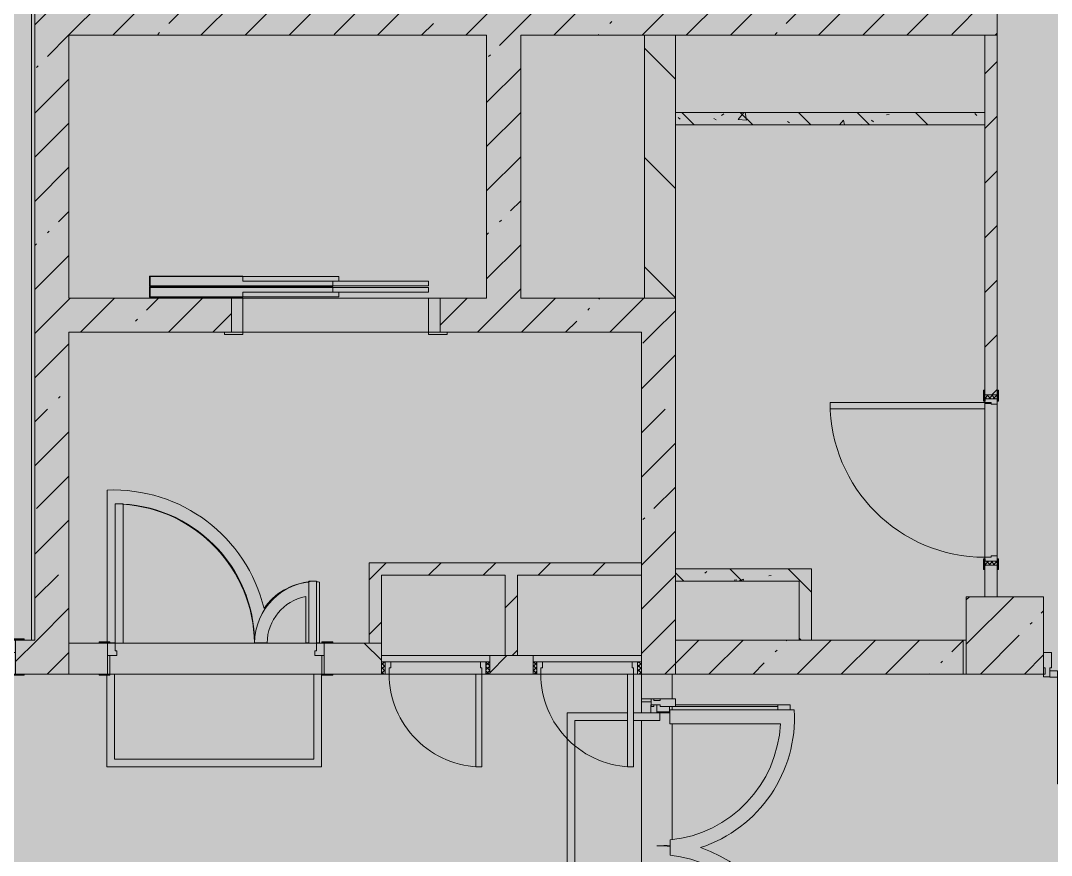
# Model space of a CAD drawing. Header units: millimetres. Extents: x 81548 to 272142, y -8553 to 29000.
# Drawn here: x 239620 to 246282, y 12227 to 17625 of the extents above; entities that cross this region are included whole.
import ezdxf

# ---------------------------------------------------------------- set-up
doc = ezdxf.new("R2010")
doc.units = ezdxf.units.MM
doc.layers.add('A-DETL-GENF-2', color=7, linetype='Continuous', lineweight=9, true_color=0xc0c0c0, transparency=0.4)
for name, color, linetype, lineweight, true_color in [('A-DETL-GENF-3', 7, 'Continuous', 5, 0xe2e2e2), ('A-DETL-GENF-4', 7, 'Continuous', 5, 0xb7b7b7), ('A-DOOR-1', 7, 'Continuous', 5, 0xb7b7b7), ('A-DOOR-2', 7, 'Continuous', 5, 0xe2e2e2), ('A-DOOR-3', 7, 'Continuous', 5, 0xaaaaaa), ('A-DOOR-FRAM-1', 7, 'Continuous', 5, 0xe2e2e2), ('A-DOOR-FRAM-2', 7, 'Continuous', 5, 0xb7b7b7), ('A-DOOR-FRAM-3', 7, 'Continuous', 5, 0xaaaaaa), ('A-FLOR-2', 7, 'Continuous', 5, 0xb7b7b7), ('A-GLAZ-CWMG-4', 7, 'Continuous', 5, 0x737373), ('A-WALL-5', 7, 'Continuous', 9, 0x737373), ('I-WALL-5', 7, 'Continuous', 5, 0x737373), ('I-WALL-6', 7, 'Continuous', 5, 0x787878), ('S-COLS-4', 7, 'Continuous', 5, 0x737373)]:
    doc.layers.add(name, color=color, linetype=linetype, lineweight=lineweight, true_color=true_color)
doc.layers.add('I-WALL-4', color=7, linetype='Continuous', lineweight=5)
doc.layers.add('S-COLS-3', color=7, linetype='Continuous', lineweight=5)
pattern_1 = [(45, (145131.5, 0), (-285.1231, 285.1231), []), (45, (145416.64, 0), (-285.1231, 285.1231), [504.031, -100.806, 16.764, -84.042])]
pattern_2 = [(135, (145131.5, 0), (-353.5534, -353.5534), [])]
pattern_3 = [(45, (145131.52, 0), (-176.7767, 176.7767), [])]
pattern_4 = [(135, (145131.5, 0), (-377.1708, -377.1708), [533.4, -88.9, 17.78, -88.9]), (135, (145131.5, 376.94), (-377.1708, -377.1708), []), (50, (145131.5, 0), (637.6445, -55.7866), [66.675, -733.425]), (355, (145131.5, 0), (-123.3494, 668.6992), [53.34, -586.74]), (100.451, (145184.65, -4.65), (514.299, 612.908), [56.665, -623.315]), (46.184, (145131.5, 177.8), (948.7764, -147.1497), [100.012, -1100.137]), (96.636, (145210.6, 165.5), (830.909, 865.997), [84.998, -934.973]), (351.184, (145131.5, 177.8), (830.918, 865.988), [80.01, -880.11]), (21, (145220.4, 133.35), (530.6506, -357.9283), [66.675, -733.425]), (326, (145220.4, 133.35), (216.308, 644.6585), [53.34, -586.74]), (71.451, (145264.64, 103.5), (746.9596, 286.7243), [56.665, -623.315]), (37.5, (145131.52, 0), (10.81053, 295.9426), [16.764, -562.864, 16.764, -578.866, -588.962]), (37.5, (145131.52, 0), (10.81053, 295.9426), [-1175.258, 16.764, -572.198]), (7.5, (145131.52, 0), (233.8692, 350.6318), [16.764, -322.834, 16.764, -549.529, -224.472]), (7.5, (145131.52, 0), (233.8692, 350.6318), [-905.891, 16.764, -207.708]), (327.5, (144933.27, 0), (474.5678, -20.0513), [16.764, -205.486, 16.764, -676.656, -920.115]), (327.5, (144933.27, 0), (474.5678, -20.0513), [-915.67, 16.764, -903.351]), (317.5, (144844.37, 0), (518.4522, 88.9934), [16.764, -272.161, 16.764, -443.738, -653.415]), (317.5, (144844.37, 0), (518.4522, 88.9934), [-749.427, 16.764, -636.651])]
pattern_5 = [(135, (1951.41, 124.685), (-14.14214, -14.14214), []), (225, (1951.41, 124.685), (14.14214, -14.14214), [])]
pattern_6 = [(45, (-171.384, 124.685), (-14.1421, 14.1421), []), (135, (-171.384, 124.685), (-14.1421, -14.1421), [])]

# ---------------------------------------------------------------- blocks, each defined once
blk = doc.blocks.new('110_Дверь_СКБ_1Ст_Внутренняя1 - Д-3б_п_ 1100x2100h_много всего 2-32816779-2_10_3_птичка')
at = {"layer": 'A-DOOR-2'}
h = blk.add_hatch(color=256, dxfattribs=at)
h.paths.add_polyline_path([(-512.5, -24.9), (-512.5, -40), (-477.5, -40), (-477.5, 0), (-487.5, 0), (-487.5, 40), (-512.5, 40)])
h.paths.add_polyline_path([(502.5, 0), (502.5, -40), (537.5, -40), (537.5, 40), (512.5, 40), (512.5, 0)])
at = {"layer": 'A-DOOR-3'}
h = blk.add_hatch(dxfattribs=at)
h.set_pattern_fill('FP_95', color=256, style=0, pattern_type=2)
h.set_pattern_definition([(135, (1751.41, 104.685), (-14.14214, -14.14214), []), (225, (1751.41, 104.685), (14.14214, -14.14214), [])])
h.paths.add_polyline_path([(537.5, 40), (537.5, -40), (562.5, -40), (562.5, 40)])
at = {"layer": 'A-DOOR-FRAM-1'}
for points in [[(472.5, 40), (512.5, 40), (512.5, 1040), (472.5, 1040)], [(-567.5, 40), (-497.5, 40), (-497.5, 48), (-567.5, 48)], [(522.5, 40), (592.5, 40), (592.5, 48), (522.5, 48)], [(-567.5, -48), (-497.5, -48), (-497.5, -40), (-567.5, -40)], [(522.5, -48), (592.5, -48), (592.5, -40), (522.5, -40)]]:
    blk.add_hatch(color=256, dxfattribs=at).paths.add_polyline_path(points)
at = {"layer": 'A-DOOR-FRAM-3'}
h = blk.add_hatch(dxfattribs=at)
h.set_pattern_fill('FP_96', color=256, style=0, pattern_type=2)
h.set_pattern_definition([(45, (-371.384, 104.685), (-14.1421, 14.1421), []), (135, (-371.384, 104.685), (-14.1421, -14.1421), [])])
h.paths.add_polyline_path([(-537.5, 40), (-537.5, -40), (-512.5, -40), (-512.5, 40)])
at = {"layer": 'A-DOOR-1'}
for p, q in [((512.5, 1040), (472.5, 1040)), ((472.5, 1040), (472.5, 40)), ((512.5, 40), (512.5, 1040)), ((472.5, 40), (512.5, 40))]:
    blk.add_line(p, q, dxfattribs=at)
blk.add_arc((512.5, 40), 1000, 90, 180, dxfattribs=at)
at = {"layer": 'A-DOOR-FRAM-2'}
for p, q in [((-497.5, 48), (-567.5, 48)), ((-567.5, 48), (-567.5, 40)), ((-567.5, 40), (-497.5, 40)), ((-512.5, 40), (-537.5, 40)), ((-537.5, 40), (-537.5, -40)), ((-487.5, 40), (-512.5, 40)), ((-512.5, 40), (-512.5, -40)), ((-512.5, -40), (-512.5, 40)), ((-497.5, 40), (-512.5, 40)), ((-512.5, 40), (-512.5, 39)), ((-512.5, 39), (-497.5, 39)), ((-497.5, 40), (-497.5, 48)), ((-497.5, 39), (-497.5, 40)), ((-487.5, 0), (-487.5, 40)), ((-477.5, 0), (-487.5, 0)), ((-477.5, -40), (-477.5, 0)), ((512.5, 0), (502.5, 0)), ((502.5, 0), (502.5, -40)), ((512.5, 40), (512.5, 0)), ((537.5, 40), (512.5, 40)), ((592.5, 48), (522.5, 48)), ((522.5, 48), (522.5, 40)), ((537.5, 40), (522.5, 40)), ((522.5, 40), (522.5, 39)), ((522.5, 40), (592.5, 40)), ((522.5, 39), (537.5, 39)), ((537.5, -40), (537.5, 40)), ((562.5, 40), (537.5, 40)), ((537.5, 40), (537.5, -40)), ((537.5, 39), (537.5, 40)), ((562.5, -40), (562.5, 40)), ((592.5, 40), (592.5, 48)), ((-497.5, -40), (-567.5, -40)), ((-567.5, -40), (-567.5, -48)), ((-567.5, -48), (-497.5, -48)), ((-537.5, -40), (-512.5, -40)), ((-497.5, -39), (-512.5, -39)), ((-512.5, -39), (-512.5, -40)), ((-512.5, -40), (-477.5, -40)), ((-512.5, -40), (-497.5, -40)), ((-497.5, -40), (-497.5, -39)), ((-497.5, -48), (-497.5, -40)), ((502.5, -40), (537.5, -40)), ((537.5, -39), (522.5, -39)), ((522.5, -39), (522.5, -40)), ((522.5, -40), (537.5, -40)), ((592.5, -40), (522.5, -40)), ((522.5, -40), (522.5, -48)), ((522.5, -48), (592.5, -48)), ((537.5, -40), (537.5, -39)), ((537.5, -40), (562.5, -40)), ((592.5, -48), (592.5, -40))]:
    blk.add_line(p, q, dxfattribs=at)
blk = doc.blocks.new('110_Дверь_СКБ_2Ст - Д-1_л_Лестничная клетка EIS60 2-32142534-2_10_3_птичка')
at = {"layer": 'A-DOOR-2'}
for points in [[(662.5, 110), (662.5, 1010), (612.5, 1010), (612.5, 110)], [(-587.5, 510), (-637.5, 510), (-637.5, 110), (-587.5, 110), (-587.5, 356.7)], [(712.5, 30), (697.5, 30), (697.5, -110), (712.5, -107.6)]]:
    blk.add_hatch(color=256, dxfattribs=at).paths.add_polyline_path(points)
h = blk.add_hatch(color=256, dxfattribs=at)
h.paths.add_polyline_path([(712.5, 110), (662.5, 110), (662.5, 60), (652.5, 60), (652.5, 30), (712.5, 30)])
h.paths.add_polyline_path([(-627.5, 30), (-627.5, 60), (-637.5, 60), (-637.5, 110), (-687.5, 110), (-687.5, 30)])
at = {"layer": 'A-DOOR-FRAM-1'}
for points in [[(-672.5, 110), (-672.5, 118), (-742.5, 118), (-742.5, 110)], [(767.5, 110), (767.5, 118), (697.5, 118), (697.5, 110)], [(-672.5, 30), (-687.5, 30), (-687.5, -110), (-672.5, -107.6)], [(-672.5, -110), (-742.5, -110), (-742.5, -118), (-672.5, -118)], [(767.5, -118), (767.5, -110), (697.5, -110), (697.5, -118)]]:
    blk.add_hatch(color=256, dxfattribs=at).paths.add_polyline_path(points)
at = {"layer": 'A-DOOR-1'}
for p, q in [((662.5, 1010), (612.5, 1010)), ((612.5, 1010), (612.5, 110)), ((662.5, 110), (662.5, 1010)), ((-637.5, 510), (-637.5, 110)), ((-587.5, 510), (-637.5, 510)), ((-587.5, 110), (-587.5, 510)), ((-637.5, 110), (-587.5, 110)), ((612.5, 110), (662.5, 110))]:
    blk.add_line(p, q, dxfattribs=at)
for centre, radius, start, end in [((662.5, 110), 900, 90, 180), ((-637.5, 110), 400, 360, 90)]:
    blk.add_arc(centre, radius, start, end, dxfattribs=at)
at = {"layer": 'A-DOOR-FRAM-2'}
for p, q in [((-672.5, 118), (-742.5, 118)), ((-742.5, 118), (-742.5, 110)), ((-742.5, 110), (-672.5, 110)), ((-637.5, 110), (-687.5, 110)), ((-687.5, 110), (-687.5, 30)), ((-672.5, 110), (-672.5, 118)), ((-637.5, 60), (-637.5, 110)), ((662.5, 110), (662.5, 60)), ((712.5, 110), (662.5, 110)), ((767.5, 118), (697.5, 118)), ((697.5, 118), (697.5, 110)), ((697.5, 110), (767.5, 110)), ((712.5, 30), (712.5, 110)), ((767.5, 110), (767.5, 118)), ((-687.5, 30), (-627.5, 30)), ((-672.5, 30), (-687.5, 30)), ((-687.5, 30), (-687.5, -110)), ((-672.5, -110), (-672.5, 30)), ((-627.5, 60), (-637.5, 60)), ((-627.5, 30), (-627.5, 60)), ((662.5, 60), (652.5, 60)), ((652.5, 60), (652.5, 30)), ((652.5, 30), (712.5, 30)), ((712.5, 30), (697.5, 30)), ((697.5, 30), (697.5, -110)), ((712.5, -110), (712.5, 30)), ((-672.5, -110), (-742.5, -110)), ((-742.5, -110), (-742.5, -118)), ((-742.5, -118), (-672.5, -118)), ((-687.5, -110), (-672.5, -110)), ((-672.5, -118), (-672.5, -110)), ((697.5, -110), (712.5, -110)), ((767.5, -110), (697.5, -110)), ((697.5, -110), (697.5, -118)), ((697.5, -118), (767.5, -118)), ((767.5, -118), (767.5, -110))]:
    blk.add_line(p, q, dxfattribs=at)
blk = doc.blocks.new('110_Дверь_СКБ_2Ст - Д-3а 1450x2100h_Лестничная клетка из коридора-32352288-2_10_3_птичка')
at = {"layer": 'A-DOOR-2'}
for points in [[(-587.5, 100), (-587.5, 1000), (-637.5, 1000), (-637.5, 100)], [(662.5, 100), (662.5, 500), (612.5, 500), (612.5, 100)], [(712.5, -100), (712.5, 20), (697.5, 20), (697.5, -100)]]:
    blk.add_hatch(color=256, dxfattribs=at).paths.add_polyline_path(points)
h = blk.add_hatch(color=256, dxfattribs=at)
h.paths.add_polyline_path([(-627.5, 20), (-627.5, 50), (-637.5, 50), (-637.5, 100), (-687.5, 100), (-687.5, 20)])
h.paths.add_polyline_path([(712.5, 20), (712.5, 100), (662.5, 100), (662.5, 50), (652.5, 50), (652.5, 20)])
at = {"layer": 'A-DOOR-FRAM-1'}
for points in [[(-672.5, 100), (-672.5, 108), (-742.5, 108), (-742.5, 100)], [(767.5, 100), (767.5, 108), (697.5, 108), (697.5, 100)], [(-672.5, -100), (-672.5, 20), (-687.5, 20), (-687.5, -100)], [(-672.5, -108), (-672.5, -100), (-742.5, -100), (-742.5, -108)], [(767.5, -108), (767.5, -100), (697.5, -100), (697.5, -108)]]:
    blk.add_hatch(color=256, dxfattribs=at).paths.add_polyline_path(points)
at = {"layer": 'A-DOOR-1'}
for p, q in [((-637.5, 1000), (-637.5, 100)), ((-587.5, 1000), (-637.5, 1000)), ((-587.5, 100), (-587.5, 1000)), ((662.5, 500), (612.5, 500)), ((612.5, 500), (612.5, 100)), ((662.5, 100), (662.5, 500)), ((-637.5, 100), (-587.5, 100)), ((612.5, 100), (662.5, 100))]:
    blk.add_line(p, q, dxfattribs=at)
for centre, radius, start, end in [((-637.5, 100), 900, 0, 90), ((662.5, 100), 400, 90, 180)]:
    blk.add_arc(centre, radius, start, end, dxfattribs=at)
at = {"layer": 'A-DOOR-FRAM-2'}
for p, q in [((-672.5, 108), (-742.5, 108)), ((-742.5, 108), (-742.5, 100)), ((-742.5, 100), (-672.5, 100)), ((-637.5, 100), (-687.5, 100)), ((-687.5, 100), (-687.5, 20)), ((-672.5, 100), (-672.5, 108)), ((-637.5, 50), (-637.5, 100)), ((662.5, 100), (662.5, 50)), ((712.5, 100), (662.5, 100)), ((767.5, 108), (697.5, 108)), ((697.5, 108), (697.5, 100)), ((697.5, 100), (767.5, 100)), ((712.5, 20), (712.5, 100)), ((767.5, 100), (767.5, 108)), ((-687.5, 20), (-627.5, 20)), ((-672.5, 20), (-687.5, 20)), ((-687.5, 20), (-687.5, -100)), ((-672.5, -100), (-672.5, 20)), ((-627.5, 50), (-637.5, 50)), ((-627.5, 20), (-627.5, 50)), ((662.5, 50), (652.5, 50)), ((652.5, 50), (652.5, 20)), ((652.5, 20), (712.5, 20)), ((712.5, 20), (697.5, 20)), ((697.5, 20), (697.5, -100)), ((712.5, -100), (712.5, 20)), ((-672.5, -100), (-742.5, -100)), ((-742.5, -100), (-742.5, -108)), ((-742.5, -108), (-672.5, -108)), ((-687.5, -100), (-672.5, -100)), ((-672.5, -108), (-672.5, -100)), ((697.5, -100), (712.5, -100)), ((767.5, -100), (697.5, -100)), ((697.5, -100), (697.5, -108)), ((697.5, -108), (767.5, -108)), ((767.5, -108), (767.5, -100))]:
    blk.add_line(p, q, dxfattribs=at)
blk = doc.blocks.new('110_Дверь_СКБ_1Ст - д-18 700x2100h_Технический шкаф ЭОМ и СС-23698042-2_10_3_птичка')
at = {"layer": 'A-DOOR-2'}
h = blk.add_hatch(color=256, dxfattribs=at)
h.paths.add_polyline_path([(-312.5, 60), (-312.5, -20), (-277.5, -20), (-277.5, 20), (-287.5, 20), (-287.5, 60), (-301.1, 60)])
h.paths.add_polyline_path([(312.5, 60), (312.5, 20), (302.5, 20), (302.5, -20), (337.5, -20), (337.5, 60)])
at = {"layer": 'A-DOOR-3'}
h = blk.add_hatch(dxfattribs=at)
h.set_pattern_fill('FP_130', color=256, style=0, pattern_type=2)
h.set_pattern_definition(pattern_5)
h.paths.add_polyline_path([(362.5, 60), (337.5, 60), (337.5, -20), (362.5, -20)])
at = {"layer": 'A-DOOR-FRAM-1'}
blk.add_hatch(color=256, dxfattribs=at).paths.add_polyline_path([(-247.5, 660), (-287.5, 660), (-287.5, 60), (-247.5, 60), (-247.5, 503.6)])
at = {"layer": 'A-DOOR-FRAM-3'}
h = blk.add_hatch(dxfattribs=at)
h.set_pattern_fill('FP_131', color=256, style=0, pattern_type=2)
h.set_pattern_definition(pattern_6)
h.paths.add_polyline_path([(-312.5, 60), (-337.5, 60), (-337.5, -20), (-312.5, -20)])
at = {"layer": 'A-DOOR-1'}
for p, q in [((-287.5, 660), (-287.5, 60)), ((-247.5, 660), (-287.5, 660)), ((-247.5, 60), (-247.5, 660)), ((-287.5, 60), (-247.5, 60))]:
    blk.add_line(p, q, dxfattribs=at)
blk.add_arc((-287.5, 60), 600, 360, 90, dxfattribs=at)
at = {"layer": 'A-DOOR-FRAM-2'}
for p, q in [((-312.5, 60), (-337.5, 60)), ((-337.5, 60), (-337.5, -20)), ((-287.5, 60), (-312.5, 60)), ((-312.5, 60), (-312.5, -20)), ((-312.5, -20), (-312.5, 60)), ((-287.5, 20), (-287.5, 60)), ((-277.5, 20), (-287.5, 20)), ((-277.5, -20), (-277.5, 20)), ((-247.5, 60), (312.5, 60)), ((312.5, 20), (302.5, 20)), ((302.5, 20), (302.5, -20)), ((312.5, 60), (312.5, 20)), ((337.5, 60), (312.5, 60)), ((337.5, -20), (337.5, 60)), ((362.5, 60), (337.5, 60)), ((337.5, 60), (337.5, -20)), ((362.5, -20), (362.5, 60)), ((-337.5, -20), (-312.5, -20)), ((-312.5, -20), (-277.5, -20)), ((302.5, -20), (-277.5, -20)), ((302.5, -20), (337.5, -20)), ((337.5, -20), (362.5, -20))]:
    blk.add_line(p, q, dxfattribs=at)
blk = doc.blocks.new('110_Дверь_СКБ_1Ст - д-18 700x2100h_Технический шкаф ЭОМ и СС-V113-2_10_3_птичка')
at = {"layer": 'A-DOOR-2'}
h = blk.add_hatch(color=256, dxfattribs=at)
h.paths.add_polyline_path([(312.5, 60), (312.5, 20), (302.5, 20), (302.5, -20), (337.5, -20), (337.5, 60)])
h.paths.add_polyline_path([(-287.5, 60), (-312.5, 60), (-312.5, -20), (-277.5, -20), (-277.5, 20), (-287.5, 20)])
at = {"layer": 'A-DOOR-3'}
h = blk.add_hatch(dxfattribs=at)
h.set_pattern_fill('FP_130', color=256, style=0, pattern_type=2)
h.set_pattern_definition(pattern_5)
h.paths.add_polyline_path([(362.5, 60), (337.5, 60), (337.5, -20), (362.5, -20)])
at = {"layer": 'A-DOOR-FRAM-1'}
blk.add_hatch(color=256, dxfattribs=at).paths.add_polyline_path([(-247.5, 660), (-287.5, 660), (-287.5, 60), (-247.5, 60)])
at = {"layer": 'A-DOOR-FRAM-3'}
h = blk.add_hatch(dxfattribs=at)
h.set_pattern_fill('FP_131', color=256, style=0, pattern_type=2)
h.set_pattern_definition(pattern_6)
h.paths.add_polyline_path([(-312.5, 60), (-337.5, 60), (-337.5, -20), (-312.5, -20)])
at = {"layer": 'A-DOOR-1'}
for p, q in [((-287.5, 660), (-287.5, 60)), ((-247.5, 660), (-287.5, 660)), ((-247.5, 60), (-247.5, 660)), ((-287.5, 60), (-247.5, 60))]:
    blk.add_line(p, q, dxfattribs=at)
blk.add_arc((-287.5, 60), 600, 360, 90, dxfattribs=at)
at = {"layer": 'A-DOOR-FRAM-2'}
for p, q in [((-312.5, 60), (-337.5, 60)), ((-337.5, 60), (-337.5, -20)), ((-287.5, 60), (-312.5, 60)), ((-312.5, 60), (-312.5, -20)), ((-312.5, -20), (-312.5, 60)), ((-287.5, 20), (-287.5, 60)), ((-277.5, 20), (-287.5, 20)), ((-277.5, -20), (-277.5, 20)), ((-247.5, 60), (312.5, 60)), ((312.5, 20), (302.5, 20)), ((302.5, 20), (302.5, -20)), ((312.5, 60), (312.5, 20)), ((337.5, 60), (312.5, 60)), ((337.5, -20), (337.5, 60)), ((362.5, 60), (337.5, 60)), ((337.5, 60), (337.5, -20)), ((362.5, -20), (362.5, 60)), ((-337.5, -20), (-312.5, -20)), ((-312.5, -20), (-277.5, -20)), ((302.5, -20), (-277.5, -20)), ((302.5, -20), (337.5, -20)), ((337.5, -20), (362.5, -20))]:
    blk.add_line(p, q, dxfattribs=at)
blk = doc.blocks.new('BSC_Колонна _Прямоугольная - 500х500-17857564-2_10_3_птичка')
at = {"layer": 'S-COLS-3'}
h = blk.add_hatch(dxfattribs=at)
h.set_pattern_fill('FP_161', color=256, style=0, pattern_type=2)
h.set_pattern_definition([(45, (-100850, -13650), (-285.1231, 285.1231), []), (45, (-100564.88, -13650), (-285.1231, 285.1231), [504.031, -100.806, 16.764, -84.042])])
h.paths.add_polyline_path([(-65.1, -250), (250, -250), (250, 250), (-250, 250), (-250, -250)])
at = {"layer": 'S-COLS-4'}
for p, q in [((250, 250), (-250, 250)), ((-250, 250), (-250, -250)), ((250, -250), (250, 250)), ((-250, -250), (250, -250))]:
    blk.add_line(p, q, dxfattribs=at)
blk = doc.blocks.new('DOR_Дверь лифта - 1350х2050h-19118285-2_10_3_птичка')
at = {"layer": 'A-DOOR-1'}
for p, q in [((-600, 125), (-720, 125)), ((-720, 125), (-720, 110)), ((-720, 110), (-600, 110)), ((-675, 110), (-675, -110)), ((-600, 110), (-675, 110)), ((-600, 110), (-600, 125)), ((600, 110), (-600, 110)), ((-600, 110), (-600, -110)), ((720, 125), (600, 125)), ((600, 125), (600, 110)), ((600, -110), (600, 110)), ((675, 110), (600, 110)), ((600, 110), (720, 110)), ((675, -110), (675, 110)), ((720, 110), (720, 125)), ((-675, -110), (-600, -110)), ((-600, -110), (600, -110)), ((-20, -120), (-20, -150)), ((600, -120), (-20, -120)), ((600, -110), (675, -110)), ((600, -150), (600, -120)), ((-600, -150), (-600, -180)), ((20, -150), (-600, -150)), ((-600, -180), (20, -180)), ((-600, -190), (-600, -220)), ((20, -190), (-600, -190)), ((-20, -150), (600, -150)), ((20, -180), (20, -150)), ((20, -220), (20, -190)), ((-600, -220), (20, -220)), ((-20, -220), (-20, -250)), ((600, -220), (-20, -220)), ((-20, -250), (600, -250)), ((600, -250), (600, -220))]:
    blk.add_line(p, q, dxfattribs=at)
at = {"layer": 'A-DOOR-FRAM-2'}
for p, q in [((600, -117), (600, -120)), ((1203, -117), (600, -117)), ((600, -120), (1200, -120)), ((1200, -120), (1200, -180)), ((1203, -183), (1203, -117)), ((1200, -180), (20, -180)), ((20, -180), (20, -183)), ((20, -183), (1203, -183)), ((1203, -187), (20, -187)), ((20, -187), (20, -190)), ((20, -190), (1200, -190)), ((1200, -190), (1200, -250)), ((1203, -253), (1203, -187)), ((600, -250), (600, -253)), ((1200, -250), (600, -250)), ((600, -253), (1203, -253))]:
    blk.add_line(p, q, dxfattribs=at)
blk = doc.blocks.new('Дверь_Витражная_остекление_ - ВВ-7 остекление-32349468-2_10_3_птичка')
at = {"layer": 'A-DETL-GENF-3'}
for points in [[(-860, -106.8), (-860, -880), (-837.2, -880), (-837.2, -106.8), (-815, -106.8), (-815, -20), (-860, -20)], [(865, -103.8), (877.8, -103.8), (877.8, -880), (910, -880), (910, -140), (900, -140), (900, -40), (910, -40), (910, -20), (865, -20)]]:
    blk.add_hatch(color=256, dxfattribs=at).paths.add_polyline_path(points)
at = {"layer": 'A-DETL-GENF-4'}
for p, q in [((-815, -20), (-860, -20)), ((-860, -880), (-860, -20)), ((-815, -20), (-860, -20)), ((-860, -20), (-860, -880)), ((-815, -106.8), (-815, -20)), ((-815, -106.8), (-815, -20)), ((865, -103.8), (865, -20)), ((865, -20), (865, -103.8)), ((-860, -100), (-815, -100)), ((-850, -800), (-850, -100)), ((-806, -106.8), (-806, -100)), ((900, -100), (865, -100)), ((900, -800), (900, -140)), ((910, -880), (910, -140)), ((910, -880), (910, -140)), ((-860, -800), (-837.2, -800)), ((910, -800), (877.8, -800)), ((-860, -880), (-837.2, -880)), ((-860, -880), (-837.2, -880)), ((910, -880), (877.8, -880)), ((877.8, -880), (910, -880))]:
    blk.add_line(p, q, dxfattribs=at)
at = {"layer": 'A-DOOR-1'}
for p, q in [((-910, 20), (-860, 20)), ((-910, -20), (-910, 20)), ((-860, 20), (-860, -20)), ((860, 20), (910, 20)), ((860, -20), (860, 20)), ((910, 20), (910, -20)), ((-860, -20), (-910, -20)), ((-860, -880), (-860, -20)), ((910, -20), (860, -20)), ((860, -103.8), (860, -39))]:
    blk.add_line(p, q, dxfattribs=at)
for centre, start, end in [((-860, -20), 354.22155, 0), ((860, -20), 180, 185.77845), ((-860, -20), 270, 271.54729)]:
    blk.add_arc(centre, 860, start, end, dxfattribs=at)
blk = doc.blocks.new('Прямоугольный импост - Импост структурный с накладкой - 160мм Темный-32348142-2_10_3_птичка')
at = {"layer": 'A-GLAZ-CWMG-4'}
for p, q in [((0, 17), (-50, 17)), ((-50, 17), (-50, 0)), ((-50, 0), (-40, 0)), ((-40, 0), (-40, -40)), ((-10, -40), (-10, 0)), ((-10, 0), (0, 0)), ((0, 0), (0, 17)), ((-40, -40), (-50, -40)), ((-50, -40), (-50, -140)), ((0, -40), (-10, -40)), ((0, -140), (0, -40)), ((-50, -140), (0, -140))]:
    blk.add_line(p, q, dxfattribs=at)
blk = doc.blocks.new('Дверь_Витражная_остекление_ - ВВ-22-32429667-2_10_3_птичка')
at = {"layer": 'A-DETL-GENF-3'}
for points in [[(-642.5, -710), (-642.5, -20), (-687.5, -20), (-687.5, -710)], [(737.5, -705), (737.5, -20), (692.5, -20), (692.5, -705)]]:
    blk.add_hatch(color=256, dxfattribs=at).paths.add_polyline_path(points)
at = {"layer": 'A-DETL-GENF-4'}
for p, q in [((-642.5, -20), (-687.5, -20)), ((-687.5, -710), (-687.5, -20)), ((-642.5, -20), (-687.5, -20)), ((-687.5, -20), (-687.5, -710)), ((-642.5, -710), (-642.5, -20)), ((-642.5, -710), (-642.5, -20)), ((692.5, -705), (692.5, -20)), ((692.5, -20), (692.5, -705)), ((737.5, -705), (737.5, -20)), ((737.5, -705), (737.5, -20)), ((-687.5, -100), (-642.5, -100)), ((-677.5, -630), (-677.5, -100)), ((-633.5, -630), (-633.5, -100)), ((683.5, -625), (683.5, -100)), ((737.5, -100), (692.5, -100)), ((727.5, -625), (727.5, -100)), ((-687.5, -630), (-642.5, -630)), ((737.5, -625), (692.5, -625)), ((-687.5, -710), (-642.5, -710)), ((-687.5, -710), (-642.5, -710)), ((737.5, -705), (692.5, -705)), ((692.5, -705), (737.5, -705))]:
    blk.add_line(p, q, dxfattribs=at)
at = {"layer": 'A-DOOR-1'}
for p, q in [((-737.5, 20), (-687.5, 20)), ((-737.5, -20), (-737.5, 20)), ((-687.5, 20), (-687.5, -20)), ((687.5, 20), (737.5, 20)), ((687.5, -20), (687.5, 20)), ((737.5, 20), (737.5, -20)), ((-687.5, -20), (-737.5, -20)), ((-687.5, -710), (-687.5, -20)), ((687.5, -705), (687.5, -20)), ((737.5, -20), (687.5, -20))]:
    blk.add_line(p, q, dxfattribs=at)
for centre, radius, start, end in [((-687.5, -20), 690, 270, 0), ((687.5, -20), 685, 180, 270)]:
    blk.add_arc(centre, radius, start, end, dxfattribs=at)
blk = doc.blocks.new('Прямоугольный импост - Импост структурный с накладкой - 160мм Темный-V176-2_10_3_птичка')
at = {"layer": 'A-GLAZ-CWMG-4'}
for p, q in [((0, 17), (-40, 17)), ((-10, -40), (-10, 0)), ((-10, 0), (0, 0)), ((0, 0), (0, 17)), ((-40, -40), (-50, -40)), ((-50, -40), (-50, -140)), ((-40, -20), (-40, -40)), ((0, -40), (-10, -40)), ((-50, -140), (0, -140))]:
    blk.add_line(p, q, dxfattribs=at)

msp = doc.modelspace()

# ---------------------------------------------------------------- hatches: boundary and pattern name
at = {"layer": 'A-DETL-GENF-2'}
msp.add_hatch(color=256, dxfattribs=at).paths.add_polyline_path([(268200.9, -258), (270369.5, -258), (270369.5, 21558), (238439.5, 21558), (238439.5, 27348), (229991.5, 27348), (229991.5, 5750), (234333.5, 5750), (234333.5, -258), (267272.4, -258)])
at = {"layer": 'I-WALL-4'}
h = msp.add_hatch(dxfattribs=at)
h.set_pattern_fill('FP_63', color=256, style=0, pattern_type=2)
h.set_pattern_definition(pattern_1)
h.paths.add_polyline_path([(245931.5, 17530), (245931.5, 17750), (239711.5, 17750), (239711.5, 17530), (245916.5, 17530)])
h = msp.add_hatch(dxfattribs=at)
h.set_pattern_fill('FP_63', color=256, style=0, pattern_type=2)
h.set_pattern_definition(pattern_1)
h.paths.add_polyline_path([(239881.1, 13620), (239931.5, 13620), (239931.5, 17530), (239711.5, 17530), (239711.5, 13620)])
h = msp.add_hatch(dxfattribs=at)
h.set_pattern_fill('FP_63', color=256, style=0, pattern_type=2)
h.set_pattern_definition(pattern_1)
h.paths.add_polyline_path([(242851.5, 15830), (242851.5, 17530), (242631.5, 17530), (242631.5, 15830)])
h = msp.add_hatch(dxfattribs=at)
h.set_pattern_fill('FP_66', color=256, style=0, pattern_type=2)
h.set_pattern_definition(pattern_2)
h.paths.add_polyline_path([(243851.5, 15830), (243851.5, 17530), (243651.5, 17530), (243651.5, 15830)])
h = msp.add_hatch(dxfattribs=at)
h.set_pattern_fill('FP_67', color=256, style=0, pattern_type=2)
h.set_pattern_definition(pattern_3)
h.paths.add_polyline_path([(245851.5, 13900), (245931.5, 13900), (245931.5, 14105), (245851.5, 14105), (245851.5, 14075)])
h.paths.add_polyline_path([(245916.5, 15205), (245931.5, 15205), (245931.5, 17530), (245851.5, 17530), (245851.5, 15205)])
h = msp.add_hatch(dxfattribs=at)
h.set_pattern_fill('FP_63', color=256, style=0, pattern_type=2)
h.set_pattern_definition(pattern_1)
h.paths.add_polyline_path([(239931.5, 15610), (240981.5, 15610), (240981.5, 15830), (239931.5, 15830)])
h.paths.add_polyline_path([(243631.5, 15610), (243851.5, 15610), (243851.5, 15830), (242331.5, 15830), (242331.5, 15610)])
h = msp.add_hatch(dxfattribs=at)
h.set_pattern_fill('FP_63', color=256, style=0, pattern_type=2)
h.set_pattern_definition(pattern_1)
h.paths.add_polyline_path([(243851.5, 13400), (243851.5, 15610), (243631.5, 15610), (243631.5, 13400)])
h = msp.add_hatch(dxfattribs=at)
h.set_pattern_fill('FP_67', color=256, style=0, pattern_type=2)
h.set_pattern_definition(pattern_3)
h.paths.add_polyline_path([(241951.5, 13600), (241951.5, 14120), (241871.5, 14120), (241871.5, 13600)])
h = msp.add_hatch(dxfattribs=at)
h.set_pattern_fill('FP_67', color=256, style=0, pattern_type=2)
h.set_pattern_definition(pattern_3)
h.paths.add_polyline_path([(242831.5, 14040), (243631.5, 14040), (243631.5, 14120), (241951.5, 14120), (241951.5, 14040), (242751.5, 14040)])
h = msp.add_hatch(dxfattribs=at)
h.set_pattern_fill('FP_67', color=256, style=0, pattern_type=2)
h.set_pattern_definition(pattern_3)
h.paths.add_polyline_path([(242831.5, 13520), (242831.5, 14040), (242751.5, 14040), (242751.5, 13520)])
h = msp.add_hatch(dxfattribs=at)
h.set_pattern_fill('FP_63', color=256, style=0, pattern_type=2)
h.set_pattern_definition(pattern_1)
h.paths.add_polyline_path([(239641.5, 13400), (239931.5, 13400), (239931.5, 13620), (239586.5, 13620), (239586.5, 13400)])
h.paths.add_polyline_path([(238161.5, 13400), (238186.5, 13400), (238186.5, 13620), (238161.5, 13620), (238161.5, 13534.8)])
h = msp.add_hatch(dxfattribs=at)
h.set_pattern_fill('FP_66', color=256, style=0, pattern_type=2)
h.set_pattern_definition(pattern_2)
h.paths.add_polyline_path([(241581.5, 13400), (241951.5, 13400), (241951.5, 13600), (241581.5, 13600), (241581.5, 13520)])
h.paths.add_polyline_path([(240126.5, 13400), (240181.5, 13400), (240181.5, 13600), (239931.5, 13600), (239931.5, 13400), (239981.5, 13400)])
h = msp.add_hatch(dxfattribs=at)
h.set_pattern_fill('FP_63', color=256, style=0, pattern_type=2)
h.set_pattern_definition(pattern_1)
h.paths.add_polyline_path([(244059.4, 13400), (245711.5, 13400), (245711.5, 13620), (243851.5, 13620), (243851.5, 13400)])
h = msp.add_hatch(dxfattribs=at)
h.set_pattern_fill('FP_164', color=256, style=0, pattern_type=2)
h.set_pattern_definition([(45, (145131.5, 0), (-427.6843, 427.6843), []), (45, (145416.64, 0), (-427.6843, 427.6843), [])])
h.paths.add_polyline_path([(242931.5, 13400), (242931.5, 13520), (242651.5, 13520), (242651.5, 13400)])
at = {"layer": 'I-WALL-6'}
h = msp.add_hatch(dxfattribs=at)
h.set_pattern_fill('FP_76', color=256, style=0, pattern_type=2)
h.set_pattern_definition(pattern_4)
h.paths.add_polyline_path([(245183.8, 16950), (245851.5, 16950), (245851.5, 17030), (243851.5, 17030), (243851.5, 16950), (244059.4, 16950)])
h = msp.add_hatch(dxfattribs=at)
h.set_pattern_fill('FP_76', color=256, style=0, pattern_type=2)
h.set_pattern_definition(pattern_4)
h.paths.add_polyline_path([(244651.5, 14000), (244731.5, 14000), (244731.5, 14080), (243851.5, 14080), (243851.5, 14000), (244059.4, 14000)])
h = msp.add_hatch(dxfattribs=at)
h.set_pattern_fill('FP_76', color=256, style=0, pattern_type=2)
h.set_pattern_definition(pattern_4)
h.paths.add_polyline_path([(244731.5, 13620), (244731.5, 14000), (244651.5, 14000), (244651.5, 13620)])

# ---------------------------------------------------------------- linework, layer by layer
at = {"layer": 'A-FLOR-2'}
for p, q in [((239690.5, 13620), (239690.5, 17750)), ((245891.5, 15150), (245851.5, 15150)), ((240177.9, 14589.2), (240177.9, 13608)), ((241552, 13601.1), (241552, 13994.7)), ((241462, 13900.9), (241462, 13601.1)), ((240196.5, 13601.1), (240231.5, 13601.1)), ((241130.4, 13601.1), (241213.5, 13601.1)), ((241462, 13601.1), (241481.5, 13601.1)), ((241531.5, 13601.1), (241552, 13601.1)), ((245711.5, 13620), (245731.5, 13620)), ((240176, 13392), (240176, 12800)), ((240226, 13400), (240196.5, 13400)), ((240226, 12850), (240226, 13400)), ((241565.2, 13400), (241515.2, 13400)), ((241515.2, 13400), (241515.2, 12850)), ((241565.2, 12800), (241565.2, 13400)), ((245731.5, 13400), (245711.5, 13400)), ((243695.5, 13221.2), (243631.5, 13221.2)), ((243151.5, 13150), (243151.5, 11481.2)), ((243541.5, 13150), (243151.5, 13150)), ((243692.5, 13150), (243581.5, 13150)), ((243751.5, 13150), (243732.5, 13150)), ((243751.5, 13100), (243751.5, 13150)), ((244619.9, 13167.8), (243816.3, 13167.8)), ((243816.3, 13167.8), (243816.3, 13078)), ((243201.5, 11531.2), (243201.5, 13100)), ((243201.5, 13100), (243541.5, 13100)), ((243581.5, 13100), (243751.5, 13100)), ((243816.3, 13078), (244530.3, 13078)), ((240176, 12800), (241565.2, 12800)), ((241515.2, 12850), (240226, 12850)), ((243817.8, 12327), (243817.8, 12228.6))]:
    msp.add_line(p, q, dxfattribs=at)
for centre, radius, start, end in [((240220.5, 13590.1), 1000, 13.54971, 92.43764), ((240220.5, 13590.1), 910, 0.6926, 86.14974), ((241518.5, 13601.1), 395, 95.37122, 145.57769), ((241518.5, 13601.1), 395, 85.12655, 88.10651), ((241518.5, 13601.1), 305, 100.66451, 180), ((243736.3, 13117.8), 885, 288.26618, 3.23877), ((243736.3, 13117.8), 795, 275.8832, 357.13064), ((243736.3, 11452.8), 870, 360, 71.40745), ((243736.3, 11452.8), 780, 6.57701, 84.00325)]:
    msp.add_arc(centre, radius, start, end, dxfattribs=at)
at = {"layer": 'A-WALL-5'}
for p, q in [((243851.5, 17530), (243651.5, 17530)), ((245931.5, 17530), (245851.5, 17530)), ((243851.5, 17030), (243851.5, 16950)), ((245851.5, 16950), (245851.5, 17030)), ((243651.5, 15830), (243851.5, 15830)), ((243631.5, 14040), (243631.5, 14120)), ((243851.5, 14080), (243851.5, 14000)), ((241871.5, 13600), (241951.5, 13600)), ((244651.5, 13620), (244731.5, 13620)), ((242751.5, 13520), (242831.5, 13520))]:
    msp.add_line(p, q, dxfattribs=at)
at = {"layer": 'I-WALL-5'}
for p, q in [((245931.5, 15235), (245931.5, 20755)), ((239711.5, 17750), (239711.5, 13620)), ((239931.5, 15830), (239931.5, 17530)), ((239931.5, 17530), (242631.5, 17530)), ((242631.5, 17530), (242631.5, 15830)), ((242851.5, 17530), (243651.5, 17530)), ((242851.5, 15830), (242851.5, 17530)), ((243651.5, 17530), (243651.5, 15830)), ((243851.5, 17530), (245851.5, 17530)), ((243851.5, 17030), (243851.5, 17530)), ((245851.5, 17530), (245851.5, 17030)), ((245851.5, 17030), (243851.5, 17030)), ((243851.5, 16950), (245851.5, 16950)), ((243851.5, 14080), (243851.5, 16950)), ((245851.5, 16950), (245851.5, 15235)), ((240981.5, 15830), (239931.5, 15830)), ((240981.5, 15610), (240981.5, 15830)), ((242631.5, 15830), (242331.5, 15830)), ((242331.5, 15830), (242331.5, 15610)), ((243651.5, 15830), (242851.5, 15830)), ((239931.5, 15610), (240981.5, 15610)), ((239931.5, 15610), (239931.5, 13400)), ((242331.5, 15610), (243631.5, 15610)), ((243631.5, 15610), (243631.5, 14120)), ((245931.5, 15145), (245931.5, 14165)), ((245851.5, 14155), (245851.5, 15115)), ((241871.5, 14120), (241871.5, 13600)), ((243631.5, 14120), (241871.5, 14120)), ((244731.5, 14080), (243851.5, 14080)), ((244731.5, 13620), (244731.5, 14080)), ((245851.5, 14075), (245851.5, 13900)), ((245931.5, 13900), (245931.5, 14075)), ((241951.5, 13480), (241951.5, 14040)), ((241951.5, 14040), (242751.5, 14040)), ((242751.5, 14040), (242751.5, 13520)), ((242831.5, 14040), (243631.5, 14040)), ((242831.5, 13520), (242831.5, 14040)), ((243631.5, 14040), (243631.5, 13480)), ((243851.5, 14000), (244651.5, 14000)), ((243851.5, 13400), (243851.5, 14000)), ((244651.5, 14000), (244651.5, 13620)), ((239711.5, 13620), (239641.5, 13620)), ((240126.5, 13600), (239931.5, 13600)), ((240281.5, 13600), (241481.5, 13600)), ((241871.5, 13600), (241636.5, 13600)), ((244651.5, 13620), (243851.5, 13620)), ((245711.5, 13620), (244731.5, 13620)), ((245711.5, 13400), (245711.5, 13620)), ((241951.5, 13520), (242751.5, 13520)), ((242651.5, 13520), (242651.5, 13480)), ((242831.5, 13520), (243631.5, 13520)), ((242931.5, 13480), (242931.5, 13520)), ((239641.5, 13400), (239931.5, 13400)), ((239931.5, 13400), (240126.5, 13400)), ((241515.2, 13400), (240226, 13400)), ((241636.5, 13400), (241951.5, 13400)), ((242651.5, 13400), (242931.5, 13400)), ((243851.5, 13400), (243631.5, 13400)), ((243631.5, 13400), (243631.5, 13150)), ((243831.5, 13240), (243831.5, 13400)), ((243851.5, 13400), (245711.5, 13400)), ((243631.5, 13240), (243831.5, 13240)), ((243831.5, 13190), (243831.5, 13167.8)), ((243631.5, 11531.2), (243631.5, 13100)), ((243831.5, 13078), (243831.5, 12329.3))]:
    msp.add_line(p, q, dxfattribs=at)

# ---------------------------------------------------------------- block references
at = {"layer": 'A-DOOR-1'}
for name, p, rotation in [('DOR_Дверь лифта - 1350х2050h-19118285-2_10_3_птичка', (241656.5, 15720), 180), ('110_Дверь_СКБ_1Ст_Внутренняя1 - Д-3б_п_ 1100x2100h_много всего 2-32816779-2_10_3_птичка', (245891.5, 14642.5), 90), ('110_Дверь_СКБ_1Ст - д-18 700x2100h_Технический шкаф ЭОМ и СС-V113-2_10_3_птичка', (242314, 13460), 180), ('110_Дверь_СКБ_1Ст - д-18 700x2100h_Технический шкаф ЭОМ и СС-23698042-2_10_3_птичка', (243294, 13460), 180), ('Дверь_Витражная_остекление_ - ВВ-7 остекление-32349468-2_10_3_птичка', (243712.5, 12290), 89.99999999999993)]:
    msp.add_blockref(name, p, dxfattribs=dict(at, rotation=rotation))
for name, p in [('110_Дверь_СКБ_2Ст - Д-1_л_Лестничная клетка EIS60 2-32142534-2_10_3_птичка', (238874, 13510)), ('110_Дверь_СКБ_2Ст - Д-3а 1450x2100h_Лестничная клетка из коридора-32352288-2_10_3_птичка', (240869, 13500)), ('Дверь_Витражная_остекление_ - ВВ-22-32429667-2_10_3_птичка', (247009, 13400))]:
    msp.add_blockref(name, p, dxfattribs=at)
at = {"layer": 'A-GLAZ-CWMG-4'}
for name, p, rotation in [('Прямоугольный импост - Импост структурный с накладкой - 160мм Темный-V176-2_10_3_птичка', (246231.5, 13400), 180), ('Прямоугольный импост - Импост структурный с накладкой - 160мм Темный-32348142-2_10_3_птичка', (243712.5, 13240), 89.99999999999993)]:
    msp.add_blockref(name, p, dxfattribs=dict(at, rotation=rotation))
at = {"layer": 'S-COLS-4'}
msp.add_blockref('BSC_Колонна _Прямоугольная - 500х500-17857564-2_10_3_птичка', (245981.5, 13650), dxfattribs=at)

doc.saveas('drawing.dxf')
